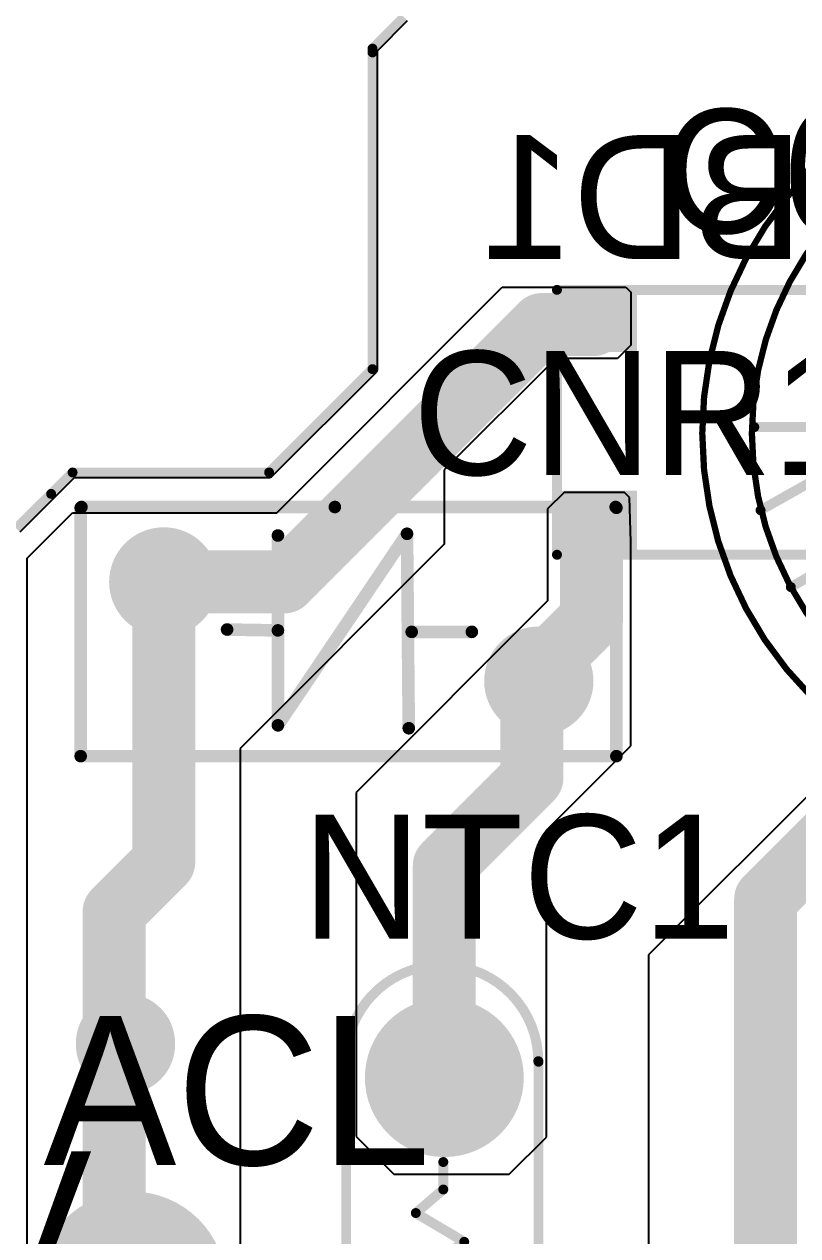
# Model space of a CAD drawing. Header units: millimetres. Extents: x 0.99 to 6.96, y 0.76 to 5.84.
# Drawn here: x 3.841 to 4.455, y 2.22 to 3.181 of the extents above; entities that cross this region are included whole.
import ezdxf

# ---------------------------------------------------------------- set-up
doc = ezdxf.new("R2010")
doc.units = ezdxf.units.MM
doc.header["$MEASUREMENT"] = 0
for name, color, linetype in [('BottomLayer', 5, 'Continuous'), ('BottomOverlay', 54, 'Continuous'), ('BottomPaste', 16, 'Continuous'), ('BottomSolder', 6, 'Continuous'), ('KeepOutLayer', 6, 'Continuous'), ('Mechanical15', 56, 'Continuous'), ('MultiLayer', 9, 'Continuous'), ('PadHoleLayer', 156, 'Continuous'), ('TopLayer', 1, 'Continuous'), ('TopOverlay', 2, 'Continuous'), ('TopSolder', 216, 'Continuous')]:
    doc.layers.add(name, color=color, linetype=linetype)

# ---------------------------------------------------------------- blocks, each defined once
blk = doc.blocks.new('NTC__D9_194')
at = {"layer": 'BottomLayer', "const_width": 0.05906}
for points in [[(-0.02953, 0, 1), (0.02953, 0, 1)], [(0.26575, 0, 1), (0.3248, 0, 1)]]:
    blk.add_lwpolyline(points, format="xyb", close=True, dxfattribs=at)
at = {"layer": 'BottomSolder', "const_width": 0.06306}
for points in [[(-0.03153, 0, 1), (0.03153, 0, 1)], [(0.26375, 0, 1), (0.3268, 0, 1)]]:
    blk.add_lwpolyline(points, format="xyb", close=True, dxfattribs=at)
at = {"layer": 'MultiLayer', "const_width": 0.05906}
for points in [[(-0.02953, 0, 1), (0.02953, 0, 1)], [(0.26575, 0, 1), (0.3248, 0, 1)]]:
    blk.add_lwpolyline(points, format="xyb", close=True, dxfattribs=at)
at = {"layer": 'PadHoleLayer', "const_width": 0.02362}
for points in [[(-0.01181, 0, 1), (0.01181, 0, 1)], [(0.28346, 0, 1), (0.30709, 0, 1)]]:
    blk.add_lwpolyline(points, format="xyb", close=True, dxfattribs=at)
at = {"layer": 'TopLayer', "const_width": 0.05906}
for points in [[(-0.02953, 0, 1), (0.02953, 0, 1)], [(0.26575, 0, 1), (0.3248, 0, 1)]]:
    blk.add_lwpolyline(points, format="xyb", close=True, dxfattribs=at)
at = {"layer": 'TopOverlay', "const_width": 0.00787}
for points in [[(-0.01196, -0.07812, -1.006216), (-0.01308, 0.07457)], [(-0.01308, 0.07457, -0.198912), (-0.0126, 0.07476)], [(0.3092, 0.07476, -1.006216), (0.31032, -0.07792)]]:
    blk.add_lwpolyline(points, format="xyb", dxfattribs=at)
at = {"layer": 'TopOverlay', "const_width": 0.00394}
for points in [[(-0.01504, 0.07457, 1), (-0.01111, 0.07457, 1)], [(-0.01504, 0.07457, 1), (-0.01111, 0.07457, 1)], [(-0.01457, 0.07476, 1), (-0.01063, 0.07476, 1)], [(-0.01457, 0.07476, 1), (-0.01063, 0.07476, 1)], [(0.30723, 0.07476, 1), (0.31117, 0.07476, 1)], [(0.30723, 0.07476, 1), (0.31117, 0.07476, 1)], [(0.12838, 0.0158, 1), (0.13232, 0.0158, 1)], [(0.12838, 0.0158, 1), (0.13232, 0.0158, 1)], [(0.17408, 0.0158, 1), (0.17801, 0.0158, 1)], [(0.17408, 0.0158, 1), (0.17801, 0.0158, 1)], [(0.06503, -0.00082, 1), (0.06896, -0.00082, 1)], [(0.08683, -0.00082, 1), (0.09077, -0.00082, 1)], [(0.08683, -0.00082, 1), (0.09077, -0.00082, 1)], [(0.20991, 0.0023, 1), (0.21384, 0.0023, 1)], [(0.20991, 0.0023, 1), (0.21384, 0.0023, 1)], [(0.22289, 0.0023, 1), (0.22683, 0.0023, 1)], [(0.10553, -0.02263, 1), (0.10947, -0.02263, 1)], [(0.10553, -0.02263, 1), (0.10947, -0.02263, 1)], [(0.15486, -0.02159, 1), (0.1588, -0.02159, 1)], [(0.15486, -0.02159, 1), (0.1588, -0.02159, 1)], [(0.19225, -0.02315, 1), (0.19619, -0.02315, 1)], [(0.19225, -0.02315, 1), (0.19619, -0.02315, 1)], [(-0.01392, -0.07812, 1), (-0.00999, -0.07812, 1)], [(-0.01373, -0.07792, 1), (-0.00979, -0.07792, 1)], [(0.30835, -0.07792, 1), (0.31228, -0.07792, 1)], [(0.30835, -0.07792, 1), (0.31228, -0.07792, 1)]]:
    blk.add_lwpolyline(points, format="xyb", close=True, dxfattribs=at)
at = {"layer": 'TopOverlay', "const_width": 0.00787}
for points in [[(0.3092, 0.07476), (-0.0126, 0.07476)], [(0.1075, -0.02263), (0.13035, 0.0158)], [(0.15683, -0.02159), (0.13035, 0.0158)], [(0.15683, -0.02159), (0.17604, 0.0158)], [(0.19422, -0.02315), (0.17604, 0.0158)], [(0.0888, -0.00082), (0.067, -0.00082)], [(0.1075, -0.02263), (0.0888, -0.00082)], [(0.19422, -0.02315), (0.21188, 0.0023)], [(0.22486, 0.0023), (0.21188, 0.0023)], [(0.31032, -0.07792), (-0.01176, -0.07792)]]:
    blk.add_lwpolyline(points, dxfattribs=at)
at = {"layer": 'TopSolder', "const_width": 0.06306}
for points in [[(-0.03153, 0, 1), (0.03153, 0, 1)], [(0.26375, 0, 1), (0.3268, 0, 1)]]:
    blk.add_lwpolyline(points, format="xyb", close=True, dxfattribs=at)
blk = doc.blocks.new('CN1_201')
at = {"layer": 'BottomLayer', "const_width": 0.07087}
blk.add_lwpolyline([(-0.03543, 0, 1), (0.03543, 0, 1)], format="xyb", close=True, dxfattribs=at)
at = {"layer": 'BottomSolder', "const_width": 0.07487}
blk.add_lwpolyline([(-0.03743, 0, 1), (0.03743, 0, 1)], format="xyb", close=True, dxfattribs=at)
at = {"layer": 'MultiLayer', "const_width": 0.07087}
blk.add_lwpolyline([(-0.03543, 0, 1), (0.03543, 0, 1)], format="xyb", close=True, dxfattribs=at)
at = {"layer": 'PadHoleLayer', "const_width": 0.0315}
blk.add_lwpolyline([(-0.01575, 0, 1), (0.01575, 0, 1)], format="xyb", close=True, dxfattribs=at)
at = {"layer": 'TopLayer', "const_width": 0.07087}
blk.add_lwpolyline([(-0.03543, 0, 1), (0.03543, 0, 1)], format="xyb", close=True, dxfattribs=at)
at = {"layer": 'TopSolder', "const_width": 0.07487}
blk.add_lwpolyline([(-0.03743, 0, 1), (0.03743, 0, 1)], format="xyb", close=True, dxfattribs=at)
blk = doc.blocks.new('10D471K_208')
at = {"layer": 'BottomLayer', "const_width": 0.03937}
for points in [[(-0.01969, 0.03937, 1), (0.01969, 0.03937, 1)], [(0.27795, -0.03937, 1), (0.31732, -0.03937, 1)]]:
    blk.add_lwpolyline(points, format="xyb", close=True, dxfattribs=at)
at = {"layer": 'BottomSolder', "const_width": 0.04337}
for points in [[(-0.02168, 0.03937, 1), (0.02168, 0.03937, 1)], [(0.27595, -0.03937, 1), (0.31932, -0.03937, 1)]]:
    blk.add_lwpolyline(points, format="xyb", close=True, dxfattribs=at)
at = {"layer": 'MultiLayer', "const_width": 0.03937}
for points in [[(-0.01969, 0.03937, 1), (0.01969, 0.03937, 1)], [(0.27795, -0.03937, 1), (0.31732, -0.03937, 1)]]:
    blk.add_lwpolyline(points, format="xyb", close=True, dxfattribs=at)
at = {"layer": 'PadHoleLayer', "const_width": 0.01969}
for points in [[(-0.00984, 0.03937, 1), (0.00984, 0.03937, 1)], [(0.2878, -0.03937, 1), (0.30748, -0.03937, 1)]]:
    blk.add_lwpolyline(points, format="xyb", close=True, dxfattribs=at)
at = {"layer": 'TopLayer', "const_width": 0.03937}
for points in [[(-0.01969, 0.03937, 1), (0.01969, 0.03937, 1)], [(0.27795, -0.03937, 1), (0.31732, -0.03937, 1)]]:
    blk.add_lwpolyline(points, format="xyb", close=True, dxfattribs=at)
at = {"layer": 'TopOverlay', "const_width": 0.01}
for points in [[(-0.06594, 0.09817), (-0.06532, 0.0988)], [(-0.06594, -0.09895), (-0.06594, 0.09817)], [(-0.06532, 0.0988), (0.13578, 0.0988)], [(0.13578, 0.0988), (0.35858, 0.0988)], [(0.35858, 0.0988), (0.3592, 0.09817)], [(0.3592, -0.09895), (0.3592, 0.09817)], [(0.09058, -0.07448), (0.19303, 0.07758)], [(0.09058, -0.07448), (0.09058, 0.07619)], [(0.19303, 0.07758), (0.19442, -0.07679)], [(0.05025, 0.00155), (0.09058, 0.00086)], [(0.19674, -0.0003), (0.24449, -0.0003)], [(-0.06594, -0.09895), (0.3592, -0.09895)]]:
    blk.add_lwpolyline(points, dxfattribs=at)
at = {"layer": 'TopOverlay', "const_width": 0.005}
for points in [[(-0.06844, 0.09817, 1), (-0.06344, 0.09817, 1)], [(-0.06844, 0.09817, 1), (-0.06344, 0.09817, 1)], [(-0.06782, 0.0988, 1), (-0.06282, 0.0988, 1)], [(-0.06782, 0.0988, 1), (-0.06282, 0.0988, 1)], [(0.13328, 0.0988, 1), (0.13828, 0.0988, 1)], [(0.13328, 0.0988, 1), (0.13828, 0.0988, 1)], [(0.35608, 0.0988, 1), (0.36108, 0.0988, 1)], [(0.35608, 0.0988, 1), (0.36108, 0.0988, 1)], [(0.3567, 0.09817, 1), (0.3617, 0.09817, 1)], [(0.3567, 0.09817, 1), (0.3617, 0.09817, 1)], [(0.08808, 0.07619, 1), (0.09308, 0.07619, 1)], [(0.19053, 0.07758, 1), (0.19553, 0.07758, 1)], [(0.19053, 0.07758, 1), (0.19553, 0.07758, 1)], [(0.04775, 0.00155, 1), (0.05275, 0.00155, 1)], [(0.08808, 0.00086, 1), (0.09308, 0.00086, 1)], [(0.19424, -0.0003, 1), (0.19924, -0.0003, 1)], [(0.24199, -0.0003, 1), (0.24699, -0.0003, 1)], [(0.08808, -0.07448, 1), (0.09308, -0.07448, 1)], [(0.08808, -0.07448, 1), (0.09308, -0.07448, 1)], [(0.19192, -0.07679, 1), (0.19692, -0.07679, 1)], [(-0.06844, -0.09895, 1), (-0.06344, -0.09895, 1)], [(-0.06844, -0.09895, 1), (-0.06344, -0.09895, 1)], [(0.3567, -0.09895, 1), (0.3617, -0.09895, 1)], [(0.3567, -0.09895, 1), (0.3617, -0.09895, 1)]]:
    blk.add_lwpolyline(points, format="xyb", close=True, dxfattribs=at)
at = {"layer": 'TopSolder', "const_width": 0.04337}
for points in [[(-0.02168, 0.03937, 1), (0.02168, 0.03937, 1)], [(0.27595, -0.03937, 1), (0.31932, -0.03937, 1)]]:
    blk.add_lwpolyline(points, format="xyb", close=True, dxfattribs=at)
blk = doc.blocks.new('CA_ALU_13BL_214')
at = {"layer": 'BottomLayer', "const_width": 0.03937}
blk.add_lwpolyline([(0.07874, 0, 1), (0.11811, 0, 1)], format="xyb", close=True, dxfattribs=at)
at = {"layer": 'BottomLayer'}
blk.add_solid([(-0.1378, -0.03937), (-0.05906, -0.03937), (-0.1378, 0.03937), (-0.05906, 0.03937)], dxfattribs=at)
at = {"layer": 'BottomSolder', "const_width": 0.04337}
blk.add_lwpolyline([(0.07674, 0, 1), (0.12011, 0, 1)], format="xyb", close=True, dxfattribs=at)
at = {"layer": 'BottomSolder'}
blk.add_solid([(-0.1418, -0.04337), (-0.05506, -0.04337), (-0.1418, 0.04337), (-0.05506, 0.04337)], dxfattribs=at)
at = {"layer": 'Mechanical15'}
for points, const_width in [([(0.29528, 0, 1), (-0.29528, 0, 1)], 0.005), ([(-0.29653, 0, 1), (-0.29403, 0, 1)], 0.0025), ([(0.29403, 0, 1), (0.29653, 0, 1)], 0.0025)]:
    blk.add_lwpolyline(points, format="xyb", close=True, dxfattribs=dict(at, const_width=const_width))
at = {"layer": 'PadHoleLayer', "const_width": 0.01772}
for points in [[(-0.10728, 0, 1), (-0.08957, 0, 1)], [(0.08957, 0, 1), (0.10728, 0, 1)]]:
    blk.add_lwpolyline(points, format="xyb", close=True, dxfattribs=at)
at = {"layer": 'TopLayer', "const_width": 0.03937}
blk.add_lwpolyline([(0.07874, 0, 1), (0.11811, 0, 1)], format="xyb", close=True, dxfattribs=at)
at = {"layer": 'TopLayer'}
blk.add_solid([(-0.1378, -0.03937), (-0.05906, -0.03937), (-0.1378, 0.03937), (-0.05906, 0.03937)], dxfattribs=at)
at = {"layer": 'TopOverlay'}
for p, q in [((0.0005, 0.30807), (0.0005, 0.26871)), ((0.02018, 0.28839), (-0.01918, 0.28839))]:
    blk.add_line(p, q, dxfattribs=at)
for points, const_width in [([(0.25591, 0, 1), (-0.25591, 0, 1)], 0.005), ([(-0.25716, 0, 1), (-0.25466, 0, 1)], 0.0025), ([(0.25466, 0, 1), (0.25716, 0, 1)], 0.0025)]:
    blk.add_lwpolyline(points, format="xyb", close=True, dxfattribs=dict(at, const_width=const_width))
at = {"layer": 'TopSolder', "const_width": 0.04337}
blk.add_lwpolyline([(0.07674, 0, 1), (0.12011, 0, 1)], format="xyb", close=True, dxfattribs=at)
at = {"layer": 'TopSolder'}
blk.add_solid([(-0.1418, -0.04337), (-0.05506, -0.04337), (-0.1418, 0.04337), (-0.05506, 0.04337)], dxfattribs=at)
blk = doc.blocks.new('SOPA_4_B_220')
at = {"layer": 'BottomLayer'}
for points in [[(-0.17717, 0.18602), (-0.1378, 0.18602), (-0.17717, 0.24311), (-0.1378, 0.24311)], [(-0.01969, 0.18602), (0.01969, 0.18602), (-0.01969, 0.24311), (0.01969, 0.24311)], [(-0.17717, -0.02854), (-0.1378, -0.02854), (-0.17717, 0.02854), (-0.1378, 0.02854)], [(-0.01969, -0.02854), (0.01969, -0.02854), (-0.01969, 0.02854), (0.01969, 0.02854)]]:
    blk.add_solid(points, dxfattribs=at)
at = {"layer": 'BottomOverlay', "const_width": 0.00787}
for points in [[(-0.18471, 0.2456), (-0.18471, -0.03637)], [(-0.18471, 0.2456), (0.02551, 0.2456)], [(0.02551, 0.2456), (0.02551, -0.035)], [(-0.18471, -0.03637), (0.02551, -0.03637)]]:
    blk.add_lwpolyline(points, dxfattribs=at)
at = {"layer": 'BottomOverlay', "const_width": 0.00394}
for points in [[(-0.18668, 0.2456, 1), (-0.18275, 0.2456, 1)], [(-0.18668, 0.2456, 1), (-0.18275, 0.2456, 1)], [(0.02355, 0.2456, 1), (0.02748, 0.2456, 1)], [(0.02355, 0.2456, 1), (0.02748, 0.2456, 1)], [(-0.18668, -0.03637, 1), (-0.18275, -0.03637, 1)], [(-0.18668, -0.03637, 1), (-0.18275, -0.03637, 1)], [(-0.12027, -0.03401, 1), (-0.11633, -0.03401, 1)], [(-0.0422, -0.03399, 1), (-0.03826, -0.03399, 1)], [(0.02355, -0.035, 1), (0.02748, -0.035, 1)], [(0.02355, -0.03637, 1), (0.02748, -0.03637, 1)]]:
    blk.add_lwpolyline(points, format="xyb", close=True, dxfattribs=at)
at = {"layer": 'BottomOverlay', "const_width": 0.00787}
blk.add_lwpolyline([(-0.1183, -0.03401, -0.974667), (-0.04023, -0.03399)], format="xyb", dxfattribs=at)
at = {"layer": 'BottomPaste'}
for points in [[(-0.17717, 0.18602), (-0.1378, 0.18602), (-0.17717, 0.24311), (-0.1378, 0.24311)], [(-0.01969, 0.18602), (0.01969, 0.18602), (-0.01969, 0.24311), (0.01969, 0.24311)], [(-0.17717, -0.02854), (-0.1378, -0.02854), (-0.17717, 0.02854), (-0.1378, 0.02854)], [(-0.01969, -0.02854), (0.01969, -0.02854), (-0.01969, 0.02854), (0.01969, 0.02854)]]:
    blk.add_solid(points, dxfattribs=at)
at = {"layer": 'BottomSolder'}
for points in [[(-0.18117, 0.18202), (-0.1338, 0.18202), (-0.18117, 0.24711), (-0.1338, 0.24711)], [(-0.02369, 0.18202), (0.02369, 0.18202), (-0.02369, 0.24711), (0.02369, 0.24711)], [(-0.18117, -0.03254), (-0.1338, -0.03254), (-0.18117, 0.03254), (-0.1338, 0.03254)], [(-0.02369, -0.03254), (0.02369, -0.03254), (-0.02369, 0.03254), (0.02369, 0.03254)]]:
    blk.add_solid(points, dxfattribs=at)

msp = doc.modelspace()

# ---------------------------------------------------------------- linework, layer by layer
at = {"layer": 'BottomLayer'}
for p, q in [((4.04163, 2.7936), (4.22063, 2.9726)), ((4.22063, 2.9726), (4.31863, 2.9726)), ((4.31863, 2.9726), (4.32263, 2.9686)), ((4.32263, 2.9686), (4.32263, 2.9266)), ((4.32263, 2.9266), (4.31203, 2.916)), ((4.26303, 2.916), (4.17465, 2.82761)), ((4.31203, 2.916), (4.26303, 2.916)), ((4.17465, 2.82761), (4.17465, 2.76861)), ((4.26963, 2.8096), (4.25663, 2.7966)), ((4.31763, 2.8096), (4.26963, 2.8096)), ((4.32163, 2.8056), (4.31763, 2.8096)), ((4.32263, 2.7706), (4.32163, 2.8056)), ((3.84363, 2.7576), (3.87963, 2.7936)), ((3.87963, 2.7936), (4.04163, 2.7936)), ((4.25663, 2.7966), (4.25663, 2.7236)), ((4.32263, 2.6086), (4.32263, 2.7706)), ((4.17465, 2.76861), (4.01263, 2.6066)), ((3.84363, 2.101), (3.84363, 2.7576)), ((4.25663, 2.7236), (4.10465, 2.57161)), ((4.55139, 2.65736), (4.33663, 2.4426)), ((4.01263, 2.6066), (4.01263, 2.09758)), ((4.25563, 2.5416), (4.32263, 2.6086)), ((4.10465, 2.57161), (4.10465, 2.29858)), ((4.25563, 2.29808), (4.25563, 2.5416)), ((4.33663, 2.4426), (4.33663, 1.1506)), ((4.10465, 2.29858), (4.13463, 2.2686)), ((4.22615, 2.2686), (4.25563, 2.29808)), ((4.13463, 2.2686), (4.22615, 2.2686))]:
    msp.add_line(p, q, dxfattribs=at)
at = {"layer": 'BottomLayer', "const_width": 0.05}
for points in [[(4.04777, 2.73874), (4.25203, 2.943)], [(4.25203, 2.943), (4.29308, 2.943)], [(4.29308, 2.943), (4.29508, 2.945)], [(4.29154, 2.70967), (4.29154, 2.78398)], [(3.95201, 2.73874), (4.04777, 2.73874)], [(3.95201, 2.51636), (3.95201, 2.73874)], [(4.24965, 2.66778), (4.29154, 2.70967)], [(4.24965, 2.66), (4.24965, 2.66778)], [(4.24415, 2.6545), (4.24965, 2.66)], [(4.24415, 2.58312), (4.24415, 2.6545)], [(4.17465, 2.51361), (4.24415, 2.58312)], [(4.42965, 2.487), (4.52265, 2.58)], [(3.91262, 2.47698), (3.95201, 2.51636)], [(4.17465, 2.34528), (4.17465, 2.51361)], [(4.42965, 2.135), (4.42965, 2.487)], [(3.91262, 2.17), (3.91262, 2.47698)]]:
    msp.add_lwpolyline(points, dxfattribs=at)
at = {"layer": 'BottomLayer', "const_width": 0.025}
for points in [[(4.23953, 2.943, 1), (4.26453, 2.943, 1)], [(4.23953, 2.943, 1), (4.26453, 2.943, 1)], [(4.28058, 2.943, 1), (4.30558, 2.943, 1)], [(4.28058, 2.943, 1), (4.30558, 2.943, 1)], [(4.28258, 2.945, 1), (4.30758, 2.945, 1)], [(4.27904, 2.78398, 1), (4.30404, 2.78398, 1)], [(3.93951, 2.73874, 1), (3.96451, 2.73874, 1)], [(3.93951, 2.73874, 1), (3.96451, 2.73874, 1)], [(4.03527, 2.73874, 1), (4.06027, 2.73874, 1)], [(4.03527, 2.73874, 1), (4.06027, 2.73874, 1)], [(4.27904, 2.70967, 1), (4.30404, 2.70967, 1)], [(4.27904, 2.70967, 1), (4.30404, 2.70967, 1)], [(4.23715, 2.66778, 1), (4.26215, 2.66778, 1)], [(4.23715, 2.66778, 1), (4.26215, 2.66778, 1)], [(4.23715, 2.66, 1), (4.26215, 2.66, 1)], [(4.23715, 2.66, 1), (4.26215, 2.66, 1)], [(4.23165, 2.6545, 1), (4.25665, 2.6545, 1)], [(4.23165, 2.6545, 1), (4.25665, 2.6545, 1)], [(4.23165, 2.58312, 1), (4.25665, 2.58312, 1)], [(4.23165, 2.58312, 1), (4.25665, 2.58312, 1)], [(3.93951, 2.51636, 1), (3.96451, 2.51636, 1)], [(3.93951, 2.51636, 1), (3.96451, 2.51636, 1)], [(4.16215, 2.51361, 1), (4.18715, 2.51361, 1)], [(4.16215, 2.51361, 1), (4.18715, 2.51361, 1)], [(4.41715, 2.487, 1), (4.44215, 2.487, 1)], [(4.41715, 2.487, 1), (4.44215, 2.487, 1)], [(3.90012, 2.47698, 1), (3.92512, 2.47698, 1)], [(3.90012, 2.47698, 1), (3.92512, 2.47698, 1)], [(4.16215, 2.34528, 1), (4.18715, 2.34528, 1)]]:
    msp.add_lwpolyline(points, format="xyb", close=True, dxfattribs=at)
at = {"layer": 'BottomSolder', "const_width": 0.07874}
msp.add_lwpolyline([(3.92163, 2.3716), (3.92163, 2.3726)], dxfattribs=at)
at = {"layer": 'BottomSolder', "const_width": 0.03937}
for points in [[(3.90194, 2.3726, 1), (3.94131, 2.3726, 1)], [(3.90194, 2.3716, 1), (3.94131, 2.3716, 1)]]:
    msp.add_lwpolyline(points, format="xyb", close=True, dxfattribs=at)
at = {"layer": 'KeepOutLayer', "const_width": 0.00787}
for points in [[(4.11763, 3.16201), (4.14263, 3.18701)], [(4.11763, 3.15901), (4.11763, 3.16201)], [(4.11763, 2.9076), (4.11763, 3.15901)], [(4.03563, 2.8256), (4.11763, 2.9076)], [(3.86263, 2.8086), (3.87963, 2.8256)], [(3.87963, 2.8256), (4.03563, 2.8256)], [(3.83513, 2.7811), (3.86263, 2.8086)]]:
    msp.add_lwpolyline(points, dxfattribs=at)
at = {"layer": 'KeepOutLayer', "const_width": 0.00394}
for points in [[(4.11566, 3.16201, 1), (4.1196, 3.16201, 1)], [(4.11566, 3.16201, 1), (4.1196, 3.16201, 1)], [(4.11566, 3.15901, 1), (4.1196, 3.15901, 1)], [(4.11566, 3.15901, 1), (4.1196, 3.15901, 1)], [(4.11566, 2.9076, 1), (4.1196, 2.9076, 1)], [(4.11566, 2.9076, 1), (4.1196, 2.9076, 1)], [(3.87766, 2.8256, 1), (3.8816, 2.8256, 1)], [(3.87766, 2.8256, 1), (3.8816, 2.8256, 1)], [(4.03366, 2.8256, 1), (4.0376, 2.8256, 1)], [(4.03366, 2.8256, 1), (4.0376, 2.8256, 1)], [(3.86066, 2.8086, 1), (3.8646, 2.8086, 1)], [(3.86066, 2.8086, 1), (3.8646, 2.8086, 1)]]:
    msp.add_lwpolyline(points, format="xyb", close=True, dxfattribs=at)
at = {"layer": 'MultiLayer'}
for p, q in [((4.12158, 3.16037), (4.14542, 3.18421)), ((4.12158, 2.9076), (4.12158, 3.16037)), ((4.03842, 2.8228), (4.12042, 2.9048)), ((4.12042, 2.9048), (4.1207, 2.90508)), ((4.1207, 2.90508), (4.12113, 2.90573)), ((4.12113, 2.90573), (4.12143, 2.90645)), ((4.12143, 2.90645), (4.12158, 2.90721)), ((4.12158, 2.90721), (4.12158, 2.9076)), ((4.12158, 2.9076), (4.12158, 2.9076)), ((3.83808, 2.77846), (3.88127, 2.82165)), ((3.88127, 2.82165), (4.03563, 2.82165)), ((4.03563, 2.82165), (4.03602, 2.82165)), ((4.03602, 2.82165), (4.03678, 2.8218)), ((4.03678, 2.8218), (4.0375, 2.8221)), ((4.0375, 2.8221), (4.03815, 2.82253)), ((4.03815, 2.82253), (4.03842, 2.8228)), ((4.03842, 2.8228), (4.03842, 2.8228))]:
    msp.add_line(p, q, dxfattribs=at)
at = {"layer": 'TopOverlay', "const_width": 0.00787}
for points in [[(4.42063, 2.8616), (4.92863, 2.8616)], [(4.42563, 2.7956), (4.54263, 2.8616)], [(4.44963, 2.7346), (4.67063, 2.8616)]]:
    msp.add_lwpolyline(points, dxfattribs=at)
at = {"layer": 'TopOverlay', "const_width": 0.00394}
for points in [[(4.41866, 2.8616, 1), (4.4226, 2.8616, 1)], [(4.42366, 2.7956, 1), (4.4276, 2.7956, 1)], [(4.44766, 2.7346, 1), (4.4516, 2.7346, 1)]]:
    msp.add_lwpolyline(points, format="xyb", close=True, dxfattribs=at)

# ---------------------------------------------------------------- block references
for name, p, rotation in [('CA_ALU_13BL_214', (4.67463, 2.8566), 270), ('SOPA_4_B_220', (4.50965, 2.945), 90), ('10D471K_208', (3.95201, 2.69937), 360), ('NTC__D9_194', (4.17465, 2.34528), 270), ('CN1_201', (3.92665, 2.18), 90)]:
    msp.add_blockref(name, p, dxfattribs=dict(rotation=rotation))

# ---------------------------------------------------------------- texts
at = {"layer": 'BottomOverlay', "text_generation_flag": 2}
msp.add_text('BD1', height=0.098425, dxfattribs=at).set_placement((4.45965, 2.995))
at = {"layer": 'TopOverlay'}
for s, p in [('C6', (4.34763, 3.0156)), ('CNR1', (4.14963, 2.8236)), ('NTC1', (4.06163, 2.4556))]:
    msp.add_text(s, height=0.098425, dxfattribs=at).set_placement(p)
for s, p in [('ACL', (3.85665, 2.276)), ('24V', (3.61398, 2.1686))]:
    msp.add_text(s, height=0.11811, rotation=360, dxfattribs=at).set_placement(p)

doc.saveas('drawing.dxf')
